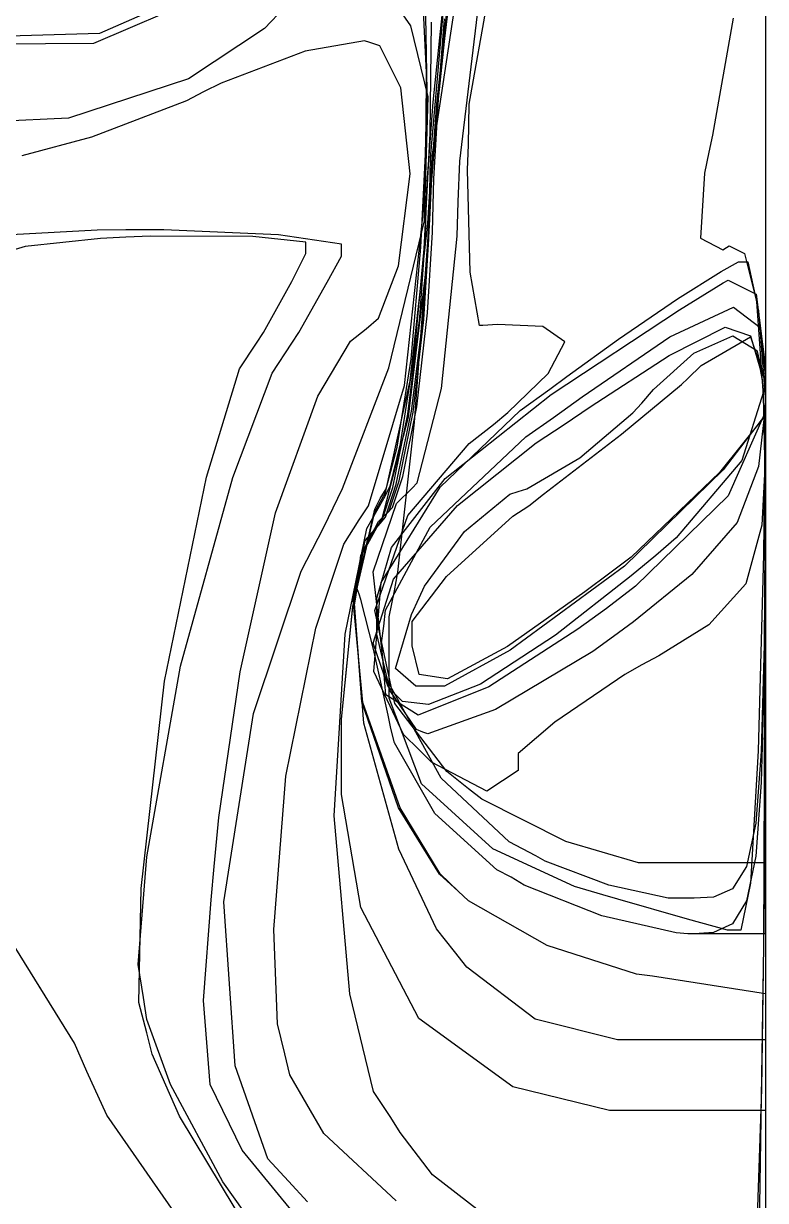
# Model space of a CAD drawing. Extents: x 0 to 1.19, y 0.01 to 1.31.
# Drawn here: x 0.9688 to 1.1875, y 0.6436 to 0.9903 of the extents above; entities that cross this region are included whole.
import ezdxf

# ---------------------------------------------------------------- set-up
doc = ezdxf.new("R2010")
doc.units = 0
doc.layers.get('0').update_dxf_attribs({"linetype": 'CONTINUOUS'})

msp = doc.modelspace()

# ---------------------------------------------------------------- linework, layer by layer
at = {"color": 250}
for p, q in [((1.1875, 1.30556), (1.1875, 0.01389)), ((1.1875, 1.30556), (1.1875, 0.49306)), ((1.1875, 1.30556), (1.1875, 0.91493)), ((1.1875, 1.30556), (1.1875, 0.91493)), ((1.1875, 1.30556), (1.1875, 0.56391)), ((1.06928, 0.98524), (1.05181, 0.98215)), ((1.07086, 0.9847), (1.06928, 0.98524)), ((1.07384, 0.98378), (1.07086, 0.9847)), ((1.05181, 0.98215), (1.02707, 0.97276)), ((1.08002, 0.97141), (1.07384, 0.98378)), ((1.02707, 0.97276), (1.02186, 0.97016)), ((1.08279, 0.94607), (1.08002, 0.97141)), ((1.01687, 0.96756), (0.98888, 0.95687)), ((1.02186, 0.97016), (1.01687, 0.96756)), ((0.98888, 0.95687), (0.96832, 0.95139)), ((1.07932, 0.91895), (1.08279, 0.94607)), ((0.99051, 0.92942), (0.96517, 0.92811)), ((0.99897, 0.92953), (0.99051, 0.92942)), ((1.0102, 0.92953), (0.99897, 0.92953)), ((1.044, 0.92811), (1.0102, 0.92953)), ((0.99154, 0.92697), (0.96935, 0.92464)), ((0.99897, 0.92741), (0.99154, 0.92697)), ((1.00624, 0.92768), (0.99897, 0.92741)), ((1.0364, 0.92757), (1.00624, 0.92768)), ((1.05208, 0.92594), (1.0364, 0.92757)), ((1.0625, 0.92529), (1.044, 0.92811)), ((1.05208, 0.92535), (1.05208, 0.92594)), ((0.96935, 0.92464), (0.95074, 0.919)), ((1.04791, 0.91428), (1.05208, 0.92258)), ((1.05208, 0.92258), (1.05208, 0.92535)), ((1.0625, 0.92432), (1.0625, 0.92529)), ((1.0625, 0.92182), (1.0625, 0.92432)), ((1.05832, 0.91417), (1.0625, 0.92182)), ((1.07341, 0.90354), (1.07932, 0.91895)), ((1.03955, 0.89931), (1.04791, 0.91428)), ((1.04997, 0.89931), (1.05832, 0.91417)), ((1.1875, 0.91493), (1.1875, 0.86589)), ((1.1875, 0.91493), (1.1875, 0.86589)), ((1.06977, 0.90034), (1.07341, 0.90354)), ((1.03749, 0.89616), (1.03955, 0.89931)), ((1.04791, 0.89616), (1.04997, 0.89931)), ((1.06516, 0.89676), (1.06977, 0.90034)), ((1.0325, 0.88862), (1.03749, 0.89616)), ((1.04216, 0.88731), (1.04791, 0.89616)), ((1.05561, 0.88059), (1.06516, 0.89676)), ((1.02273, 0.85672), (1.0325, 0.88862)), ((1.03049, 0.85655), (1.04216, 0.88731)), ((1.04308, 0.84619), (1.05561, 0.88059)), ((1.1875, 0.86589), (1.18696, 0.71859)), ((1.1875, 0.86589), (1.18696, 0.71859)), ((1.01036, 0.7966), (1.02273, 0.85672)), ((1.01508, 0.80105), (1.03049, 0.85655)), ((1.03272, 0.79932), (1.04308, 0.84619)), ((1.00515, 0.7449), (1.01508, 0.80105)), ((1.02642, 0.7564), (1.03272, 0.79932)), ((1.00347, 0.73551), (1.01036, 0.7966)), ((1.02501, 0.74203), (1.02642, 0.7564)), ((1.0026, 0.71311), (1.00515, 0.7449)), ((1.02409, 0.73221), (1.02501, 0.74203)), ((1.00282, 0.70193), (1.00347, 0.73551)), ((1.02192, 0.70258), (1.02409, 0.73221)), ((0.98383, 0.68994), (0.96354, 0.72276)), ((1.18696, 0.71859), (1.185, 0.59934)), ((1.18696, 0.71859), (1.185, 0.59934)), ((1.00418, 0.70345), (1.0026, 0.71311)), ((1.00521, 0.69303), (1.00282, 0.70193)), ((1.00515, 0.69694), (1.00418, 0.70345)), ((1.02382, 0.67784), (1.02192, 0.70258)), ((1.0121, 0.67784), (1.00515, 0.69694)), ((0.98752, 0.68159), (0.98383, 0.68994)), ((1.00673, 0.68669), (1.00521, 0.69303)), ((1.01476, 0.66846), (1.00673, 0.68669)), ((0.99343, 0.66878), (0.98752, 0.68159)), ((1.02762, 0.64914), (1.0121, 0.67784)), ((1.03331, 0.65842), (1.02382, 0.67784)), ((1.01812, 0.6333), (0.99343, 0.66878)), ((1.03125, 0.64122), (1.01476, 0.66846)), ((1.04796, 0.64052), (1.03331, 0.65842)), ((1.04883, 0.6193), (1.02762, 0.64914))]:
    msp.add_line(p, q, dxfattribs=at)
at = {"color": 29}
for p, q in [((1.1875, 1.30556), (1.1875, 0.56391)), ((1.06928, 0.98524), (1.05181, 0.98215)), ((1.07086, 0.9847), (1.06928, 0.98524)), ((1.07384, 0.98378), (1.07086, 0.9847)), ((1.05181, 0.98215), (1.02707, 0.97276)), ((1.08002, 0.97141), (1.07384, 0.98378)), ((1.02707, 0.97276), (1.02186, 0.97016)), ((1.08279, 0.94607), (1.08002, 0.97141)), ((1.01687, 0.96756), (0.98888, 0.95687)), ((1.02186, 0.97016), (1.01687, 0.96756)), ((0.98888, 0.95687), (0.96832, 0.95139)), ((1.07932, 0.91895), (1.08279, 0.94607)), ((1.07341, 0.90354), (1.07932, 0.91895)), ((1.06977, 0.90034), (1.07341, 0.90354)), ((1.06516, 0.89676), (1.06977, 0.90034)), ((1.05561, 0.88059), (1.06516, 0.89676)), ((1.04308, 0.84619), (1.05561, 0.88059)), ((1.03272, 0.79932), (1.04308, 0.84619)), ((1.02642, 0.7564), (1.03272, 0.79932)), ((1.02501, 0.74203), (1.02642, 0.7564)), ((1.02409, 0.73221), (1.02501, 0.74203)), ((1.02192, 0.70258), (1.02409, 0.73221)), ((1.02382, 0.67784), (1.02192, 0.70258)), ((1.03331, 0.65842), (1.02382, 0.67784)), ((1.04796, 0.64052), (1.03331, 0.65842))]:
    msp.add_line(p, q, dxfattribs=at)
at = {"color": 8}
for p, q in [((1.1875, 1.30556), (1.1875, 0.94618)), ((1.04584, 0.99512), (1.03988, 0.98882)), ((1.08295, 0.98964), (1.07916, 0.99512)), ((1.03988, 0.98882), (1.01742, 0.97407)), ((1.08805, 0.96875), (1.08295, 0.98964)), ((1.01742, 0.97407), (0.98204, 0.96246)), ((1.08697, 0.93224), (1.08805, 0.96875)), ((0.98204, 0.96246), (0.94151, 0.96045)), ((1.1875, 0.94618), (1.1875, 0.91683)), ((1.0765, 0.88894), (1.08697, 0.93224)), ((1.1875, 0.91683), (1.18745, 0.82878)), ((1.06282, 0.85335), (1.0765, 0.88894)), ((1.05729, 0.84201), (1.06282, 0.85335)), ((1.05067, 0.82905), (1.05729, 0.84201)), ((1.03657, 0.78706), (1.05067, 0.82905)), ((1.18745, 0.82878), (1.18718, 0.74018)), ((1.02783, 0.73161), (1.03657, 0.78706)), ((1.18718, 0.74018), (1.18636, 0.67643)), ((1.0312, 0.68327), (1.02783, 0.73161)), ((1.04085, 0.65592), (1.0312, 0.68327)), ((1.18636, 0.67643), (1.1849, 0.6333)), ((1.04688, 0.64931), (1.04085, 0.65592)), ((1.05252, 0.64323), (1.04688, 0.64931))]:
    msp.add_line(p, q, dxfattribs=at)
at = {"color": 39}
for p, q in [((1.1875, 1.30556), (1.1875, 0.94618)), ((1.04584, 0.99512), (1.03988, 0.98882)), ((1.08295, 0.98964), (1.07916, 0.99512)), ((1.03988, 0.98882), (1.01742, 0.97407)), ((1.08805, 0.96875), (1.08295, 0.98964)), ((1.01742, 0.97407), (0.98204, 0.96246)), ((1.08697, 0.93224), (1.08805, 0.96875)), ((0.98204, 0.96246), (0.94151, 0.96045)), ((1.1875, 0.94618), (1.1875, 0.91683)), ((1.0765, 0.88894), (1.08697, 0.93224)), ((1.1875, 0.91683), (1.18745, 0.82878)), ((1.06282, 0.85335), (1.0765, 0.88894)), ((1.05729, 0.84201), (1.06282, 0.85335)), ((1.05067, 0.82905), (1.05729, 0.84201)), ((1.03657, 0.78706), (1.05067, 0.82905)), ((1.18745, 0.82878), (1.18718, 0.74018)), ((1.02783, 0.73161), (1.03657, 0.78706)), ((1.18718, 0.74018), (1.18636, 0.67643)), ((1.0312, 0.68327), (1.02783, 0.73161)), ((1.04085, 0.65592), (1.0312, 0.68327)), ((1.18636, 0.67643), (1.1849, 0.6333)), ((1.04688, 0.64931), (1.04085, 0.65592)), ((1.05252, 0.64323), (1.04688, 0.64931))]:
    msp.add_line(p, q, dxfattribs=at)
at = {"color": 251}
for p, q in [((1.1875, 1.30556), (1.1875, 0.61079)), ((1.03917, 1.0057), (0.98947, 0.98448)), ((1.08794, 0.96484), (1.08713, 1.00521)), ((0.98947, 0.98448), (0.90989, 0.98372)), ((1.08751, 0.95139), (1.08794, 0.96484)), ((1.08697, 0.93788), (1.08751, 0.95139)), ((1.08111, 0.88374), (1.08697, 0.93788)), ((1.07053, 0.84825), (1.08111, 0.88374)), ((1.06771, 0.84408), (1.07053, 0.84825)), ((1.06326, 0.83691), (1.06771, 0.84408)), ((1.05501, 0.81223), (1.06326, 0.83691)), ((1.04617, 0.76861), (1.05501, 0.81223)), ((1.04264, 0.72342), (1.04617, 0.76861)), ((1.04367, 0.69564), (1.04264, 0.72342)), ((1.04584, 0.68679), (1.04367, 0.69564)), ((1.04736, 0.68061), (1.04584, 0.68679)), ((1.05735, 0.66336), (1.04736, 0.68061)), ((1.07861, 0.6435), (1.05735, 0.66336))]:
    msp.add_line(p, q, dxfattribs=at)
at = {"color": 27}
for p, q in [((1.1875, 1.30556), (1.1875, 0.61079)), ((1.03917, 1.0057), (0.98947, 0.98448)), ((1.08794, 0.96484), (1.08713, 1.00521)), ((0.98947, 0.98448), (0.90989, 0.98372)), ((1.08751, 0.95139), (1.08794, 0.96484)), ((1.08697, 0.93788), (1.08751, 0.95139)), ((1.08111, 0.88374), (1.08697, 0.93788)), ((1.07053, 0.84825), (1.08111, 0.88374)), ((1.06771, 0.84408), (1.07053, 0.84825)), ((1.06326, 0.83691), (1.06771, 0.84408)), ((1.05501, 0.81223), (1.06326, 0.83691)), ((1.04617, 0.76861), (1.05501, 0.81223)), ((1.04264, 0.72342), (1.04617, 0.76861)), ((1.04367, 0.69564), (1.04264, 0.72342)), ((1.04584, 0.68679), (1.04367, 0.69564)), ((1.04736, 0.68061), (1.04584, 0.68679)), ((1.05735, 0.66336), (1.04736, 0.68061)), ((1.07861, 0.6435), (1.05735, 0.66336))]:
    msp.add_line(p, q, dxfattribs=at)
at = {"color": 37}
for p, q in [((1.1875, 1.30556), (1.1875, 0.61806)), ((1.1875, 1.30556), (1.1875, 0.67014)), ((1.08762, 0.97591), (1.08534, 1.02121)), ((1.04183, 1.00955), (0.99121, 0.98741)), ((1.08865, 0.95795), (1.08903, 0.99067)), ((0.99121, 0.98741), (0.91064, 0.98497)), ((1.08751, 0.96078), (1.08762, 0.97591)), ((1.08729, 0.95171), (1.08751, 0.96078)), ((1.08691, 0.92394), (1.08865, 0.95795)), ((1.08594, 0.92448), (1.08729, 0.95171)), ((1.08306, 0.89149), (1.08594, 0.92448)), ((1.08398, 0.89225), (1.08691, 0.92394)), ((1.07899, 0.86556), (1.08306, 0.89149)), ((1.07997, 0.86654), (1.08398, 0.89225)), ((1.07574, 0.85324), (1.07899, 0.86556)), ((1.07693, 0.85406), (1.07997, 0.86654)), ((1.07395, 0.85037), (1.07574, 0.85324)), ((1.07498, 0.85037), (1.07693, 0.85406)), ((1.07004, 0.84158), (1.07498, 0.85037)), ((1.07237, 0.84728), (1.07395, 0.85037)), ((1.06586, 0.81863), (1.07237, 0.84728)), ((1.06358, 0.81049), (1.07004, 0.84158)), ((1.0625, 0.78543), (1.06586, 0.81863)), ((1.06038, 0.75689), (1.06358, 0.81049)), ((1.0625, 0.77431), (1.0625, 0.78543)), ((1.0625, 0.76324), (1.0625, 0.77431)), ((1.06825, 0.72993), (1.0625, 0.76324)), ((1.065, 0.70448), (1.06038, 0.75689)), ((1.08529, 0.69727), (1.06825, 0.72993)), ((1.07194, 0.67578), (1.065, 0.70448)), ((1.11301, 0.67708), (1.08529, 0.69727)), ((1.14149, 0.67014), (1.11301, 0.67708)), ((1.07709, 0.66808), (1.07194, 0.67578)), ((1.15104, 0.67014), (1.14149, 0.67014)), ((1.1875, 0.67014), (1.15104, 0.67014)), ((1.07986, 0.66368), (1.07709, 0.66808)), ((1.08936, 0.65115), (1.07986, 0.66368)), ((1.10335, 0.64035), (1.08936, 0.65115))]:
    msp.add_line(p, q, dxfattribs=at)
at = {"color": 252}
for p, q in [((1.1875, 1.30556), (1.1875, 0.67014)), ((1.1875, 1.30556), (1.1875, 0.70454)), ((1.1875, 1.09825), (1.1875, 0.72222)), ((1.08876, 0.95063), (1.09256, 0.99436)), ((1.08952, 0.96712), (1.09228, 0.99371)), ((1.0906, 0.96669), (1.0937, 0.99479)), ((1.08784, 0.94363), (1.08952, 0.96712)), ((1.08887, 0.94276), (1.0906, 0.96669)), ((1.08854, 0.94097), (1.08876, 0.95063)), ((1.08751, 0.93576), (1.08784, 0.94363)), ((1.088, 0.93137), (1.08854, 0.94097)), ((1.08854, 0.93473), (1.08887, 0.94276)), ((1.08729, 0.92779), (1.08751, 0.93576)), ((1.08832, 0.92687), (1.08854, 0.93473)), ((1.08279, 0.88504), (1.088, 0.93137)), ((1.08567, 0.9037), (1.08729, 0.92779)), ((1.08686, 0.90316), (1.08832, 0.92687)), ((1.08214, 0.87522), (1.08567, 0.9037)), ((1.08371, 0.87587), (1.08686, 0.90316)), ((1.07547, 0.85216), (1.08279, 0.88504)), ((1.07764, 0.85362), (1.08214, 0.87522)), ((1.07959, 0.85563), (1.08371, 0.87587)), ((1.07444, 0.84386), (1.07764, 0.85362)), ((1.07655, 0.84673), (1.07959, 0.85563)), ((1.07395, 0.84928), (1.07547, 0.85216)), ((1.06586, 0.81847), (1.07237, 0.84646)), ((1.07237, 0.84646), (1.07395, 0.84928)), ((1.07498, 0.84516), (1.07655, 0.84673)), ((1.0682, 0.83371), (1.07341, 0.84359)), ((1.07292, 0.84201), (1.07444, 0.84386)), ((1.07341, 0.84359), (1.07498, 0.84516)), ((1.0695, 0.838), (1.07292, 0.84201)), ((1.06597, 0.82042), (1.0695, 0.838)), ((1.06717, 0.82378), (1.0682, 0.83371)), ((1.06771, 0.82221), (1.06717, 0.82378)), ((1.0682, 0.82069), (1.06771, 0.82221)), ((1.0625, 0.78537), (1.06586, 0.81847)), ((1.06885, 0.79031), (1.06597, 0.82042)), ((1.07199, 0.80599), (1.0682, 0.82069)), ((1.07628, 0.78657), (1.07199, 0.80599)), ((1.07981, 0.75928), (1.06885, 0.79031)), ((1.0625, 0.77431), (1.0625, 0.78537)), ((1.07709, 0.78266), (1.07628, 0.78657)), ((1.07813, 0.77848), (1.07709, 0.78266)), ((1.09006, 0.75765), (1.07813, 0.77848)), ((1.0625, 0.76324), (1.0625, 0.77431)), ((1.06825, 0.72993), (1.0625, 0.76324)), ((1.09158, 0.7398), (1.07981, 0.75928)), ((1.10834, 0.74099), (1.09006, 0.75765)), ((1.0969, 0.7347), (1.09158, 0.7398)), ((1.11252, 0.73888), (1.10834, 0.74099)), ((1.11643, 0.73655), (1.11252, 0.73888)), ((1.13932, 0.72743), (1.11643, 0.73655)), ((1.09999, 0.73188), (1.0969, 0.7347)), ((1.12316, 0.71875), (1.09999, 0.73188)), ((1.08529, 0.69727), (1.06825, 0.72993)), ((1.16119, 0.72249), (1.13932, 0.72743)), ((1.16461, 0.72222), (1.16119, 0.72249)), ((1.1875, 0.72222), (1.16461, 0.72222)), ((1.14947, 0.71029), (1.12316, 0.71875)), ((1.15419, 0.70974), (1.14947, 0.71029)), ((1.1875, 0.70454), (1.15419, 0.70974)), ((1.11301, 0.67708), (1.08529, 0.69727)), ((1.14149, 0.67014), (1.11301, 0.67708)), ((1.15104, 0.67014), (1.14149, 0.67014)), ((1.1875, 0.67014), (1.15104, 0.67014))]:
    msp.add_line(p, q, dxfattribs=at)
at = {"color": 47}
for p, q in [((1.1875, 1.30556), (1.1875, 0.67014)), ((1.08876, 0.95063), (1.09256, 0.99436)), ((1.08854, 0.94097), (1.08876, 0.95063)), ((1.088, 0.93137), (1.08854, 0.94097)), ((1.08279, 0.88504), (1.088, 0.93137)), ((1.07547, 0.85216), (1.08279, 0.88504)), ((1.07395, 0.84928), (1.07547, 0.85216)), ((1.06586, 0.81847), (1.07237, 0.84646)), ((1.07237, 0.84646), (1.07395, 0.84928)), ((1.0625, 0.78537), (1.06586, 0.81847)), ((1.0625, 0.77431), (1.0625, 0.78537)), ((1.0625, 0.76324), (1.0625, 0.77431)), ((1.06825, 0.72993), (1.0625, 0.76324)), ((1.08529, 0.69727), (1.06825, 0.72993)), ((1.11301, 0.67708), (1.08529, 0.69727)), ((1.14149, 0.67014), (1.11301, 0.67708)), ((1.15104, 0.67014), (1.14149, 0.67014)), ((1.1875, 0.67014), (1.15104, 0.67014))]:
    msp.add_line(p, q, dxfattribs=at)
at = {"color": 25}
for p, q in [((1.1875, 1.30556), (1.1875, 0.69097)), ((1.08903, 0.94303), (1.09294, 0.99175)), ((1.08854, 0.93262), (1.08903, 0.94303)), ((1.088, 0.92198), (1.08854, 0.93262)), ((1.08225, 0.87446), (1.088, 0.92198)), ((1.07444, 0.84413), (1.08225, 0.87446)), ((1.07292, 0.84201), (1.07444, 0.84413)), ((1.06939, 0.83784), (1.07292, 0.84201)), ((1.06635, 0.81901), (1.06939, 0.83784)), ((1.06912, 0.78423), (1.06635, 0.81901)), ((1.07948, 0.74713), (1.06912, 0.78423)), ((1.09055, 0.72363), (1.07948, 0.74713)), ((1.09581, 0.71701), (1.09055, 0.72363)), ((1.09945, 0.71235), (1.09581, 0.71701)), ((1.11963, 0.69699), (1.09945, 0.71235)), ((1.14393, 0.69097), (1.11963, 0.69699)), ((1.15207, 0.69097), (1.14393, 0.69097)), ((1.1875, 0.69097), (1.15207, 0.69097))]:
    msp.add_line(p, q, dxfattribs=at)
at = {"color": 35}
for p, q in [((1.1875, 1.09722), (1.1875, 0.70454)), ((1.09077, 0.96712), (1.09413, 0.9949)), ((1.08887, 0.94363), (1.09077, 0.96712)), ((1.08854, 0.93576), (1.08887, 0.94363)), ((1.08832, 0.9279), (1.08854, 0.93576)), ((1.0867, 0.9043), (1.08832, 0.9279)), ((1.08317, 0.87614), (1.0867, 0.9043)), ((1.07867, 0.85466), (1.08317, 0.87614)), ((1.07547, 0.84489), (1.07867, 0.85466)), ((1.07037, 0.83892), (1.07395, 0.84304)), ((1.07395, 0.84304), (1.07547, 0.84489)), ((1.06624, 0.82086), (1.07037, 0.83892)), ((1.06858, 0.79047), (1.06624, 0.82086)), ((1.07937, 0.75928), (1.06858, 0.79047)), ((1.09147, 0.73975), (1.07937, 0.75928)), ((1.0969, 0.7347), (1.09147, 0.73975)), ((1.09999, 0.73188), (1.0969, 0.7347)), ((1.12316, 0.71875), (1.09999, 0.73188)), ((1.14947, 0.71029), (1.12316, 0.71875)), ((1.15419, 0.70974), (1.14947, 0.71029)), ((1.1875, 0.70454), (1.15419, 0.70974))]:
    msp.add_line(p, q, dxfattribs=at)
at = {"color": 9}
for p, q in [((1.1875, 1.08681), (1.1875, 0.90451)), ((1.1875, 1.08681), (1.1875, 0.90451)), ((1.08925, 0.95117), (1.09625, 0.99718)), ((1.09109, 0.96799), (1.09397, 0.99539)), ((1.08973, 0.94461), (1.09109, 0.96799)), ((1.08854, 0.93576), (1.08925, 0.95117)), ((1.08957, 0.93679), (1.08973, 0.94461)), ((1.08936, 0.92887), (1.08957, 0.93679)), ((1.088, 0.92589), (1.08854, 0.93576)), ((1.08409, 0.87289), (1.088, 0.92589)), ((1.08789, 0.90511), (1.08936, 0.92887)), ((1.08474, 0.87744), (1.08789, 0.90511)), ((1.1875, 0.90451), (1.1875, 0.88949)), ((1.1875, 0.90451), (1.1875, 0.88688)), ((1.1875, 0.88949), (1.18745, 0.84435)), ((1.1875, 0.88688), (1.1869, 0.83388)), ((1.08062, 0.85688), (1.08474, 0.87744)), ((1.07916, 0.82872), (1.08409, 0.87289)), ((1.07758, 0.84776), (1.08062, 0.85688)), ((1.07449, 0.84467), (1.07606, 0.84619)), ((1.07606, 0.84619), (1.07758, 0.84776)), ((1.06874, 0.8342), (1.07449, 0.84467)), ((1.18745, 0.84435), (1.18712, 0.79915)), ((1.06717, 0.82378), (1.06874, 0.8342)), ((1.1869, 0.83388), (1.18538, 0.77604)), ((1.07813, 0.82324), (1.07916, 0.82872)), ((1.06771, 0.82221), (1.06717, 0.82378)), ((1.0682, 0.82069), (1.06771, 0.82221)), ((1.07655, 0.81559), (1.07813, 0.82324)), ((1.07199, 0.80599), (1.0682, 0.82069)), ((1.07655, 0.79156), (1.07655, 0.81559)), ((1.07628, 0.78657), (1.07199, 0.80599)), ((1.18712, 0.79915), (1.18625, 0.76676)), ((1.08615, 0.76638), (1.07655, 0.79156)), ((1.07709, 0.78266), (1.07628, 0.78657)), ((1.07813, 0.77848), (1.07709, 0.78266)), ((1.09006, 0.75765), (1.07813, 0.77848)), ((1.18538, 0.77604), (1.18311, 0.73709)), ((1.1071, 0.74723), (1.08615, 0.76638)), ((1.18625, 0.76676), (1.18462, 0.74501)), ((1.10834, 0.74099), (1.09006, 0.75765)), ((1.13118, 0.73611), (1.1071, 0.74723)), ((1.18462, 0.74501), (1.18186, 0.73188)), ((1.11252, 0.73888), (1.10834, 0.74099)), ((1.11643, 0.73655), (1.11252, 0.73888)), ((1.13932, 0.72743), (1.11643, 0.73655)), ((1.13959, 0.73367), (1.13118, 0.73611)), ((1.18311, 0.73709), (1.18023, 0.72325)), ((1.14399, 0.73237), (1.13959, 0.73367)), ((1.16455, 0.72651), (1.14399, 0.73237)), ((1.18186, 0.73188), (1.17779, 0.7251)), ((1.16119, 0.72249), (1.13932, 0.72743)), ((1.17627, 0.72325), (1.16455, 0.72651)), ((1.17779, 0.7251), (1.17215, 0.7226)), ((1.16461, 0.72222), (1.16119, 0.72249)), ((1.16645, 0.72222), (1.16461, 0.72222)), ((1.17215, 0.7226), (1.16645, 0.72222)), ((1.18023, 0.72325), (1.17627, 0.72325)), ((1.18023, 0.72325), (1.18023, 0.72325))]:
    msp.add_line(p, q, dxfattribs=at)
at = {"color": 253}
for p, q in [((1.1875, 1.08681), (1.1875, 0.90972)), ((1.10015, 0.96652), (1.10661, 1.00244)), ((1.09738, 0.94981), (1.10335, 0.99919)), ((1.17801, 0.99192), (1.17188, 0.95741)), ((1.09999, 0.95454), (1.10015, 0.96652)), ((1.17188, 0.95741), (1.17084, 0.95242)), ((1.09972, 0.94727), (1.09999, 0.95454)), ((1.17084, 0.95242), (1.16954, 0.94624)), ((1.0969, 0.93783), (1.09738, 0.94981)), ((1.10048, 0.91705), (1.09972, 0.94727)), ((1.16954, 0.94624), (1.16835, 0.92708)), ((1.09663, 0.92768), (1.0969, 0.93783)), ((1.09201, 0.88281), (1.09663, 0.92768)), ((1.16835, 0.92708), (1.17497, 0.92366)), ((1.17497, 0.92366), (1.17605, 0.92432)), ((1.17605, 0.92432), (1.17676, 0.9248)), ((1.17676, 0.9248), (1.18132, 0.92253)), ((1.18132, 0.92253), (1.18484, 0.90842)), ((1.10324, 0.90137), (1.10048, 0.91705)), ((1.18484, 0.90842), (1.18685, 0.8807)), ((1.1875, 0.90972), (1.1875, 0.89513)), ((1.10417, 0.90137), (1.10324, 0.90137)), ((1.10856, 0.90169), (1.10417, 0.90137)), ((1.12191, 0.9011), (1.10856, 0.90169)), ((1.12836, 0.89659), (1.12191, 0.9011)), ((1.12348, 0.88721), (1.12836, 0.89659)), ((1.1875, 0.89513), (1.18745, 0.85129)), ((1.11155, 0.87576), (1.12348, 0.88721)), ((1.08485, 0.85503), (1.09201, 0.88281)), ((1.18685, 0.8807), (1.1875, 0.84858)), ((1.10731, 0.87223), (1.11155, 0.87576)), ((1.10015, 0.86664), (1.10731, 0.87223)), ((1.08209, 0.84538), (1.10015, 0.86664)), ((1.07878, 0.84896), (1.08333, 0.85346)), ((1.08333, 0.85346), (1.08485, 0.85503)), ((1.18745, 0.85129), (1.18712, 0.80735)), ((1.07189, 0.82878), (1.07878, 0.84896)), ((1.1875, 0.84858), (1.1875, 0.83784)), ((1.07237, 0.81744), (1.08209, 0.84538)), ((1.1875, 0.83784), (1.1875, 0.74306)), ((1.07536, 0.79818), (1.07189, 0.82878)), ((1.07829, 0.79004), (1.07237, 0.81744)), ((1.18712, 0.80735), (1.18625, 0.77588)), ((1.09196, 0.76807), (1.07536, 0.79818)), ((1.09359, 0.76997), (1.07829, 0.79004)), ((1.18625, 0.77588), (1.18462, 0.75477)), ((1.09999, 0.76492), (1.09359, 0.76997)), ((1.11198, 0.74924), (1.09196, 0.76807)), ((1.1039, 0.76183), (1.09999, 0.76492)), ((1.12863, 0.74935), (1.1039, 0.76183)), ((1.18462, 0.75477), (1.18186, 0.74203)), ((1.11979, 0.74512), (1.11198, 0.74924)), ((1.15012, 0.74306), (1.12863, 0.74935)), ((1.12261, 0.7436), (1.11979, 0.74512)), ((1.14138, 0.73655), (1.12261, 0.7436)), ((1.15728, 0.74306), (1.15012, 0.74306)), ((1.1875, 0.74306), (1.15728, 0.74306)), ((1.18186, 0.74203), (1.17779, 0.73541)), ((1.1588, 0.73264), (1.14138, 0.73655)), ((1.17779, 0.73541), (1.17215, 0.73302)), ((1.16461, 0.73264), (1.1588, 0.73264)), ((1.16645, 0.73264), (1.16461, 0.73264)), ((1.17215, 0.73302), (1.16645, 0.73264))]:
    msp.add_line(p, q, dxfattribs=at)
at = {"color": 33}
for p, q in [((1.17448, 0.91726), (1.17952, 0.92014)), ((1.17952, 0.92014), (1.18126, 0.92014)), ((1.18126, 0.92014), (1.18229, 0.92014)), ((1.18229, 0.92014), (1.18549, 0.90571)), ((1.16157, 0.90923), (1.17448, 0.91726)), ((1.14415, 0.8973), (1.16157, 0.90923)), ((1.18549, 0.90571), (1.1875, 0.87901)), ((1.12896, 0.88639), (1.14415, 0.8973)), ((1.12397, 0.88265), (1.12896, 0.88639)), ((1.11523, 0.87636), (1.12397, 0.88265)), ((1.1875, 0.87901), (1.1875, 0.87012)), ((1.09158, 0.85373), (1.11523, 0.87636)), ((1.1875, 0.87012), (1.1875, 0.86323)), ((1.1875, 0.86323), (1.18647, 0.84256)), ((1.07422, 0.82563), (1.09158, 0.85373)), ((1.18647, 0.84256), (1.18175, 0.82525)), ((1.07205, 0.79948), (1.07422, 0.82563)), ((1.18175, 0.82525), (1.17079, 0.81321)), ((1.17079, 0.81321), (1.15609, 0.80409)), ((1.15104, 0.80138), (1.14605, 0.79856)), ((1.15609, 0.80409), (1.15104, 0.80138)), ((1.08084, 0.78092), (1.07205, 0.79948)), ((1.14605, 0.79856), (1.12538, 0.78451)), ((1.12538, 0.78451), (1.11458, 0.77534)), ((1.08539, 0.77637), (1.08084, 0.78092)), ((1.08903, 0.77273), (1.08539, 0.77637)), ((1.11458, 0.77534), (1.11458, 0.77224)), ((1.10541, 0.76416), (1.08903, 0.77273)), ((1.11458, 0.77024), (1.10541, 0.76416)), ((1.11458, 0.77224), (1.11458, 0.77024))]:
    msp.add_line(p, q, dxfattribs=at)
at = {"color": 254}
for p, q in [((1.16216, 0.90598), (1.17502, 0.9139)), ((1.17502, 0.9139), (1.17649, 0.91477)), ((1.17649, 0.91477), (1.18473, 0.91064)), ((1.18473, 0.91064), (1.1875, 0.88889)), ((1.12429, 0.88102), (1.16216, 0.90598)), ((1.15934, 0.898), (1.17811, 0.90674)), ((1.17811, 0.90674), (1.18593, 0.90082)), ((1.13346, 0.88037), (1.15934, 0.898)), ((1.15907, 0.89252), (1.17562, 0.90088)), ((1.1664, 0.89318), (1.17784, 0.89828)), ((1.17562, 0.90088), (1.18305, 0.89833)), ((1.17784, 0.89828), (1.185, 0.89404)), ((1.18305, 0.89833), (1.18587, 0.88894)), ((1.18593, 0.90082), (1.1875, 0.88563)), ((1.1358, 0.87739), (1.15907, 0.89252)), ((1.15451, 0.88249), (1.1664, 0.89318)), ((1.185, 0.89404), (1.1875, 0.88395)), ((1.18587, 0.88894), (1.18647, 0.88574)), ((1.1875, 0.88889), (1.1875, 0.88162)), ((1.18647, 0.88574), (1.18696, 0.88184)), ((1.1875, 0.88563), (1.1875, 0.88053)), ((1.0931, 0.85634), (1.12429, 0.88102)), ((1.15104, 0.87847), (1.15451, 0.88249)), ((1.18696, 0.88184), (1.18056, 0.86165)), ((1.1875, 0.88162), (1.18734, 0.87619)), ((1.1875, 0.88395), (1.1875, 0.88053)), ((1.125, 0.87429), (1.13346, 0.88037)), ((1.12815, 0.87223), (1.1358, 0.87739)), ((1.14844, 0.87565), (1.15104, 0.87847)), ((1.1875, 0.88053), (1.18723, 0.87533)), ((1.1875, 0.88053), (1.1875, 0.87516)), ((1.11692, 0.8686), (1.125, 0.87429)), ((1.13281, 0.86236), (1.14844, 0.87565)), ((1.1875, 0.87516), (1.17508, 0.85889)), ((1.18723, 0.87533), (1.17654, 0.85124)), ((1.18734, 0.87619), (1.18544, 0.85986)), ((1.11995, 0.86681), (1.12815, 0.87223)), ((1.08865, 0.84201), (1.11692, 0.8686)), ((1.09673, 0.84831), (1.11995, 0.86681)), ((1.11719, 0.85324), (1.13281, 0.86236)), ((1.18056, 0.86165), (1.16119, 0.83887)), ((1.18544, 0.85986), (1.17914, 0.84332)), ((1.07726, 0.83599), (1.0931, 0.85634)), ((1.17508, 0.85889), (1.14594, 0.83046)), ((1.11458, 0.85243), (1.11719, 0.85324)), ((1.0988, 0.84071), (1.1122, 0.85167)), ((1.1122, 0.85167), (1.11458, 0.85243)), ((1.17654, 0.85124), (1.1492, 0.82454)), ((1.07785, 0.82666), (1.09673, 0.84831)), ((1.17914, 0.84332), (1.1658, 0.82802)), ((1.07547, 0.81755), (1.08865, 0.84201)), ((1.08697, 0.8246), (1.0988, 0.84071)), ((1.07292, 0.82102), (1.07726, 0.83599)), ((1.16119, 0.83887), (1.15522, 0.83366)), ((1.15522, 0.83366), (1.14795, 0.82764)), ((1.14594, 0.83046), (1.1123, 0.80572)), ((1.07183, 0.80778), (1.07785, 0.82666)), ((1.14795, 0.82764), (1.1256, 0.81017)), ((1.1658, 0.82802), (1.1486, 0.81407)), ((1.08539, 0.82118), (1.08697, 0.8246)), ((1.1492, 0.82454), (1.14063, 0.81803)), ((1.07292, 0.81597), (1.07292, 0.82102)), ((1.08317, 0.81624), (1.08539, 0.82118)), ((1.07292, 0.81044), (1.07292, 0.81597)), ((1.07498, 0.81283), (1.07547, 0.81755)), ((1.0785, 0.80035), (1.08317, 0.81624)), ((1.14063, 0.81803), (1.13216, 0.81196)), ((1.07438, 0.80789), (1.07498, 0.81283)), ((1.13216, 0.81196), (1.10601, 0.79498)), ((1.1486, 0.81407), (1.14269, 0.80973)), ((1.07628, 0.79492), (1.07183, 0.80778)), ((1.07693, 0.79373), (1.07292, 0.81044)), ((1.07557, 0.79259), (1.07438, 0.80789)), ((1.1256, 0.81017), (1.10352, 0.79568)), ((1.14269, 0.80973), (1.13666, 0.80534)), ((1.1123, 0.80572), (1.09294, 0.79514)), ((1.13666, 0.80534), (1.10791, 0.78825)), ((1.08447, 0.79514), (1.0785, 0.80035)), ((1.07916, 0.79199), (1.07628, 0.79492)), ((1.08648, 0.79514), (1.08447, 0.79514)), ((1.10601, 0.79498), (1.08512, 0.78657)), ((1.09294, 0.79514), (1.08648, 0.79514)), ((1.10352, 0.79568), (1.08822, 0.78977)), ((1.08512, 0.78657), (1.07557, 0.79259)), ((1.08464, 0.78239), (1.07693, 0.79373)), ((1.08057, 0.79064), (1.07916, 0.79199)), ((1.08822, 0.78977), (1.08057, 0.79064)), ((1.10791, 0.78825), (1.088, 0.78109)), ((1.08648, 0.78158), (1.08464, 0.78239)), ((1.088, 0.78109), (1.08648, 0.78158))]:
    msp.add_line(p, q, dxfattribs=at)
at = {"color": 7}
for p, q in [((1.16857, 0.88954), (1.18305, 0.89806)), ((1.18305, 0.89806), (1.1875, 0.88493)), ((1.16461, 0.88574), (1.16857, 0.88954)), ((1.16276, 0.88395), (1.16461, 0.88574)), ((1.1875, 0.88493), (1.1875, 0.88053)), ((1.14502, 0.86936), (1.16276, 0.88395)), ((1.1875, 0.88053), (1.1875, 0.87495)), ((1.1875, 0.87495), (1.17394, 0.85807)), ((1.12212, 0.85167), (1.14502, 0.86936)), ((1.17394, 0.85807), (1.14789, 0.83317)), ((1.11773, 0.84825), (1.12212, 0.85167)), ((1.11301, 0.84516), (1.11773, 0.84825)), ((1.09348, 0.82747), (1.11301, 0.84516)), ((1.14789, 0.83317), (1.14166, 0.82845)), ((1.08333, 0.81418), (1.09348, 0.82747)), ((1.14166, 0.82845), (1.13422, 0.82292)), ((1.13422, 0.82292), (1.11144, 0.8068)), ((1.08333, 0.80973), (1.08333, 0.81418)), ((1.08333, 0.80697), (1.08333, 0.80973)), ((1.08539, 0.79861), (1.08333, 0.80697)), ((1.11144, 0.8068), (1.09375, 0.79725)), ((1.09375, 0.79725), (1.08539, 0.79861))]:
    msp.add_line(p, q, dxfattribs=at)

doc.saveas('drawing.dxf')
